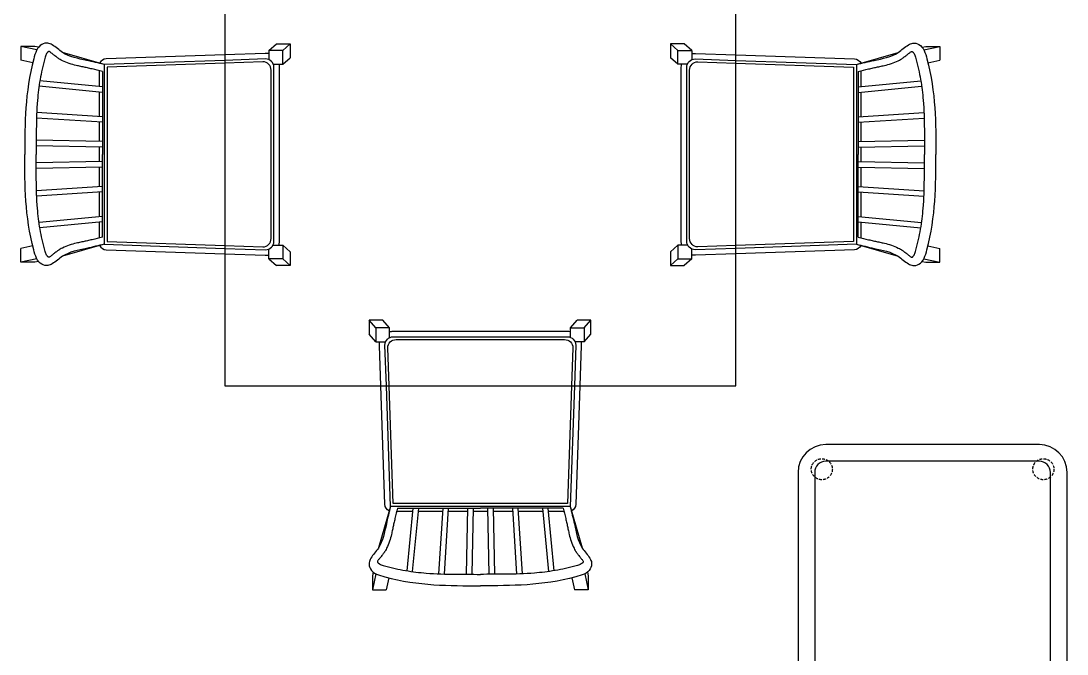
# Model space of a CAD drawing. Header units: millimetres. Extents: x -38686 to 870903, y -23218 to 232707.
# Drawn here: x 42359 to 44246, y 25863 to 27004 of the extents above; entities that cross this region are included whole.
import ezdxf

# ---------------------------------------------------------------- set-up
doc = ezdxf.new("R2010")
doc.units = ezdxf.units.MM
doc.header["$LTSCALE"] = 10
doc.linetypes.add('HIDDENX2', pattern=[0.75, 0.5, -0.25])
doc.layers.add('40 - Detail Outline', color=142, linetype='Continuous')

msp = doc.modelspace()

# ---------------------------------------------------------------- linework, layer by layer
at = {"layer": '40 - Detail Outline', "color": 0}
for p, q in [((42388.007, 26952.231), (42359.271, 26958.558)), ((42391.143, 26957.045), (42384.271, 26958.558)), ((43984.073, 26957.045), (43990.945, 26958.558)), ((43987.209, 26952.231), (44015.945, 26958.558)), ((42509.491, 26925.891), (42434.442, 26947.512)), ((43865.725, 26925.891), (43940.774, 26947.512)), ((42380.513, 26928.881), (42359.271, 26933.558)), ((43994.703, 26928.881), (44015.945, 26933.558)), ((42380.513, 26598.872), (42359.271, 26594.195)), ((42509.491, 26601.862), (42434.442, 26580.241)), ((43865.725, 26601.862), (43940.774, 26580.241)), ((43994.703, 26598.872), (44015.945, 26594.195)), ((42388.007, 26575.522), (42359.271, 26569.195)), ((42391.143, 26570.708), (42384.271, 26569.195)), ((43984.073, 26570.708), (43990.945, 26569.195)), ((43987.209, 26575.522), (44015.945, 26569.195)), ((43025.593, 26129.085), (43003.973, 26054.036)), ((43349.622, 26129.085), (43371.243, 26054.036)), ((42994.44, 26010.737), (42992.926, 26003.864)), ((42999.253, 26007.601), (42992.926, 25978.864)), ((43022.603, 26000.107), (43017.926, 25978.864)), ((43352.613, 26000.107), (43357.29, 25978.864)), ((43375.963, 26007.601), (43382.29, 25978.864)), ((43380.776, 26010.737), (43382.29, 26003.864))]:
    msp.add_line(p, q, dxfattribs=at)
at = {"layer": '40 - Detail Outline', "color": 251}
for p, q in [((42806.371, 26951.281), (42819.982, 26963.223)), ((42831.371, 26951.281), (42844.982, 26963.223)), ((43543.845, 26951.281), (43530.234, 26963.223)), ((43568.845, 26951.281), (43555.234, 26963.223)), ((42831.371, 26926.281), (42844.982, 26938.223)), ((43543.845, 26926.281), (43530.234, 26938.223)), ((42831.371, 26600.165), (42844.982, 26588.223)), ((43543.845, 26600.165), (43530.234, 26588.223)), ((42806.371, 26575.165), (42819.982, 26563.223)), ((42831.371, 26575.165), (42844.982, 26563.223)), ((43543.845, 26575.165), (43530.234, 26563.223)), ((43568.845, 26575.165), (43555.234, 26563.223)), ((42998.896, 26450.965), (42986.954, 26464.575)), ((43023.896, 26450.965), (43011.954, 26464.575)), ((43350.013, 26450.965), (43361.954, 26464.575)), ((43375.013, 26450.965), (43386.954, 26464.575)), ((42998.896, 26425.965), (42986.954, 26439.575)), ((43375.013, 26425.965), (43386.954, 26439.575))]:
    msp.add_line(p, q, dxfattribs=at)
at = {"layer": '40 - Detail Outline', "color": 7}
for p, q in [((42410.531, 26949.273), (42410.088, 26949.395)), ((43964.685, 26949.273), (43965.128, 26949.395)), ((42500.963, 26886.234), (42500.963, 26914.6)), ((42506.385, 26913.268), (42506.385, 26763.877)), ((43868.831, 26913.268), (43868.831, 26763.877)), ((43874.253, 26886.234), (43874.253, 26914.6)), ((42506.385, 26875.663), (42391.98, 26886.718)), ((42506.385, 26885.71), (42393.487, 26896.619)), ((43868.831, 26885.71), (43981.729, 26896.619)), ((43868.831, 26875.663), (43983.236, 26886.718)), ((42500.963, 26832.016), (42500.963, 26876.187)), ((43874.253, 26832.016), (43874.253, 26876.187)), ((42506.385, 26821.643), (42387.386, 26829.366)), ((42506.385, 26831.664), (42387.756, 26839.363)), ((43868.831, 26831.664), (43987.46, 26839.363)), ((43868.831, 26821.643), (43987.83, 26829.366)), ((42500.963, 26787.067), (42500.963, 26821.995)), ((43874.253, 26787.067), (43874.253, 26821.995)), ((42506.385, 26786.955), (42387.029, 26789.41)), ((43868.831, 26786.955), (43988.187, 26789.41)), ((42506.385, 26776.953), (42386.989, 26779.408)), ((42500.963, 26750.689), (42500.963, 26777.065)), ((43868.831, 26776.953), (43988.227, 26779.408)), ((43874.253, 26750.689), (43874.253, 26777.065)), ((42506.385, 26750.801), (42386.989, 26748.345)), ((42506.385, 26614.486), (42506.385, 26763.877)), ((43868.831, 26614.486), (43868.831, 26763.877)), ((43868.831, 26750.801), (43988.227, 26748.345)), ((42506.385, 26740.798), (42387.029, 26738.344)), ((42500.963, 26705.759), (42500.963, 26740.687)), ((43868.831, 26740.798), (43988.187, 26738.344)), ((43874.253, 26705.759), (43874.253, 26740.687)), ((42506.385, 26706.111), (42387.386, 26698.388)), ((42506.385, 26696.09), (42387.756, 26688.391)), ((42500.963, 26651.566), (42500.963, 26695.738)), ((43868.831, 26706.111), (43987.83, 26698.388)), ((43868.831, 26696.09), (43987.46, 26688.391)), ((43874.253, 26651.566), (43874.253, 26695.738)), ((42506.385, 26652.09), (42391.98, 26641.036)), ((42506.385, 26642.044), (42393.487, 26631.135)), ((42500.963, 26613.154), (42500.963, 26641.52)), ((43868.831, 26652.09), (43983.236, 26641.036)), ((43868.831, 26642.044), (43981.729, 26631.135)), ((43874.253, 26613.154), (43874.253, 26641.52)), ((42410.531, 26578.481), (42410.088, 26578.359)), ((43964.685, 26578.481), (43965.128, 26578.359)), ((43038.217, 26125.979), (43187.608, 26125.979)), ((43065.775, 26125.979), (43054.866, 26013.081)), ((43075.822, 26125.979), (43064.767, 26011.574)), ((43119.821, 26125.979), (43112.122, 26007.35)), ((43129.842, 26125.979), (43122.119, 26006.979)), ((43164.53, 26125.979), (43162.075, 26006.623)), ((43174.532, 26125.979), (43172.076, 26006.583)), ((43336.999, 26125.979), (43187.608, 26125.979)), ((43200.684, 26125.979), (43203.14, 26006.583)), ((43210.686, 26125.979), (43213.141, 26006.623)), ((43245.374, 26125.979), (43253.097, 26006.979)), ((43255.395, 26125.979), (43263.094, 26007.35)), ((43299.394, 26125.979), (43310.449, 26011.574)), ((43309.441, 26125.979), (43320.35, 26013.081)), ((43036.885, 26120.557), (43065.251, 26120.557)), ((43075.298, 26120.557), (43119.469, 26120.557)), ((43129.49, 26120.557), (43164.418, 26120.557)), ((43174.42, 26120.557), (43200.796, 26120.557)), ((43210.798, 26120.557), (43245.726, 26120.557)), ((43255.747, 26120.557), (43299.918, 26120.557)), ((43309.965, 26120.557), (43338.331, 26120.557)), ((43002.212, 26030.124), (43002.09, 26029.681)), ((43373.004, 26030.124), (43373.126, 26029.681))]:
    msp.add_line(p, q, dxfattribs=at)
at = {"layer": '40 - Detail Outline', "color": 0}
msp.add_lwpolyline([(43648.257, 27778.559), (42726.959, 27778.559), (42726.959, 26346.553), (43648.257, 26346.553)], close=True, dxfattribs=at)
for points in [[(42384.271, 26958.558), (42359.271, 26958.558), (42359.271, 26933.558)], [(43990.945, 26958.558), (44015.945, 26958.558), (44015.945, 26933.558)], [(42726.959, 26933.368), (42509.491, 26925.891), (42509.491, 26601.862), (42726.959, 26594.385)], [(42726.959, 26928.457), (42514.491, 26920.891), (42514.491, 26606.862), (42726.959, 26599.297)], [(43648.257, 26933.368), (43865.725, 26925.891), (43865.725, 26601.862), (43648.257, 26594.385)], [(43648.257, 26928.457), (43860.725, 26920.891), (43860.725, 26606.862), (43648.257, 26599.297)], [(42384.271, 26569.195), (42359.271, 26569.195), (42359.271, 26594.195)], [(43990.945, 26569.195), (44015.945, 26569.195), (44015.945, 26594.195)], [(43357.099, 26346.553), (43349.622, 26129.085), (43025.593, 26129.085), (43018.116, 26346.553)], [(43352.188, 26346.553), (43344.622, 26134.085), (43030.593, 26134.085), (43023.028, 26346.553)], [(42992.926, 26003.864), (42992.926, 25978.864), (43017.926, 25978.864)], [(43382.29, 26003.864), (43382.29, 25978.864), (43357.29, 25978.864)]]:
    msp.add_lwpolyline(points, dxfattribs=at)
at = {"layer": '40 - Detail Outline', "color": 251}
for points in [[(42819.982, 26963.223), (42844.982, 26963.223), (42844.982, 26938.223)], [(43555.234, 26963.223), (43530.234, 26963.223), (43530.234, 26938.223)], [(42814.338, 26926.281), (42831.371, 26926.281), (42831.371, 26951.281), (42806.371, 26951.281), (42806.371, 26934.626)], [(43560.878, 26926.281), (43543.845, 26926.281), (43543.845, 26951.281), (43568.845, 26951.281), (43568.845, 26934.626)], [(42813.762, 26600.165), (42831.371, 26600.165), (42831.371, 26575.165), (42806.371, 26575.165), (42806.371, 26593.128)], [(43561.454, 26600.165), (43543.845, 26600.165), (43543.845, 26575.165), (43568.845, 26575.165), (43568.845, 26593.128)], [(42844.982, 26588.223), (42844.982, 26563.223), (42819.982, 26563.223)], [(43530.234, 26588.223), (43530.234, 26563.223), (43555.234, 26563.223)], [(43011.954, 26464.575), (42986.954, 26464.575), (42986.954, 26439.575)], [(43386.954, 26439.575), (43386.954, 26464.575), (43361.954, 26464.575)], [(43023.896, 26433.356), (43023.896, 26450.965), (42998.896, 26450.965), (42998.896, 26425.965), (43016.859, 26425.965)], [(43350.013, 26433.932), (43350.013, 26450.965), (43375.013, 26450.965), (43375.013, 26425.965), (43358.357, 26425.965)]]:
    msp.add_lwpolyline(points, dxfattribs=at)
at = {"layer": '40 - Detail Outline', "color": 0}
for points in [[(42726.959, 26943.436), (42513.197, 26936.25, 0.25562514), (42501.209, 26928.277)], [(43648.257, 26943.436), (43862.019, 26936.25, -0.25562514), (43874.007, 26928.277)], [(42501.209, 26599.477, 0.25562514), (42513.197, 26591.504), (42726.959, 26584.318)], [(43874.007, 26599.477, -0.25562514), (43862.019, 26591.504), (43648.257, 26584.318)], [(43023.208, 26120.803, -0.25562514), (43015.235, 26132.791), (43008.049, 26346.553)], [(43367.167, 26346.553), (43359.981, 26132.791, -0.25562514), (43352.008, 26120.803)]]:
    msp.add_lwpolyline(points, format="xyb", dxfattribs=at)
at = {"layer": '40 - Detail Outline', "color": 251}
for points in [[(42806.371, 26945.153, 0.06587297), (42799.854, 26945.887), (42726.959, 26943.436)], [(42815.34, 26606.862), (42815.34, 26920.891, 0.41421356), (42800.34, 26935.891), (42726.959, 26933.368)], [(43559.876, 26606.862), (43559.876, 26920.891, -0.41421356), (43574.876, 26935.891), (43648.257, 26933.368)], [(43568.845, 26945.153, -0.06587297), (43575.362, 26945.887), (43648.257, 26943.436)], [(42810.34, 26611.862), (42810.34, 26915.891, 0.41421356), (42795.34, 26930.891), (42726.959, 26928.457)], [(42824.426, 26600.165, 0.06791001), (42825.34, 26606.862), (42825.34, 26920.891, 0.05438092), (42824.752, 26926.281, 0.05438092)], [(43550.79, 26600.165, -0.06791001), (43549.876, 26606.862), (43549.876, 26920.891, -0.05438092), (43550.464, 26926.281, -0.05438092)], [(43564.876, 26611.862), (43564.876, 26915.891, -0.41421356), (43579.876, 26930.891), (43648.257, 26928.457)], [(42726.959, 26599.297), (42795.34, 26596.862, 0.41421356), (42810.34, 26611.862)], [(42726.959, 26594.385), (42800.34, 26591.862, 0.41421356), (42815.34, 26606.862)], [(43648.257, 26594.385), (43574.876, 26591.862, -0.41421356), (43559.876, 26606.862)], [(43648.257, 26599.297), (43579.876, 26596.862, -0.41421356), (43564.876, 26611.862)], [(42726.959, 26584.318), (42799.854, 26581.867, 0.06587297), (42806.371, 26582.601)], [(43648.257, 26584.318), (43575.362, 26581.867, -0.06587297), (43568.845, 26582.601)], [(43018.116, 26346.553), (43015.593, 26419.934, -0.41421356), (43030.593, 26434.934)], [(43023.028, 26346.553), (43020.593, 26414.934, -0.41421356), (43035.593, 26429.934)], [(43023.896, 26444.02, -0.06791001), (43030.593, 26444.934), (43344.622, 26444.934, -0.05438092), (43350.013, 26444.346, -0.05438092)], [(43030.593, 26434.934), (43344.622, 26434.934, -0.41421356), (43359.622, 26419.934), (43357.099, 26346.553)], [(43035.593, 26429.934), (43339.622, 26429.934, -0.41421356), (43354.622, 26414.934), (43352.188, 26346.553)], [(43008.049, 26346.553), (43005.598, 26419.447, -0.06587297), (43006.332, 26425.965)], [(43368.884, 26425.965, -0.06587297), (43369.618, 26419.447), (43367.167, 26346.553)]]:
    msp.add_lwpolyline(points, format="xyb", dxfattribs=at)
at = {"layer": '40 - Detail Outline', "color": 0}
msp.add_lwpolyline([(43760.512, 26190.383), (43760.512, 25450.383, 0.41421356), (43810.512, 25400.383), (44195.512, 25400.383, 0.41421356), (44245.512, 25450.383), (44245.512, 26190.383, 0.41421356), (44195.512, 26240.383), (43810.512, 26240.383, 0.41421356)], format="xyb", close=True, dxfattribs=at)
at = {"layer": '40 - Detail Outline', "color": 251}
msp.add_lwpolyline([(43790.512, 26190.383), (43790.512, 25450.383, 0.41421356), (43810.512, 25430.383), (44195.512, 25430.383, 0.41421356), (44215.512, 25450.383), (44215.512, 26190.383, 0.41421356), (44195.512, 26210.383), (43810.512, 26210.383, 0.41421356)], format="xyb", close=True, dxfattribs=at)
at = {"layer": '40 - Detail Outline', "color": 252, "linetype": 'HIDDENX2'}
for centre in [(43803.279, 26196.083), (44202.744, 26196.083)]:
    msp.add_circle(centre, 19, dxfattribs=at)
at = {"layer": '40 - Detail Outline', "color": 0}
for points, knots in [([(42509.491, 26925.891), (42499.028, 26928.465), (42473.839, 26934.662), (42438.891, 26940.745), (42420.417, 26959.405), (42407.222, 26965.702), (42389.534, 26961.11), (42366.334, 26884.906), (42366.258, 26819.538), (42366.303, 26763.877)], [0, 0, 0, 0, 32.57715137, 78.42867812, 101.30605396, 109.98238013, 120.95051628, 150.95316852, 323.73230532, 323.73230532, 323.73230532, 323.73230532]), ([(43865.725, 26925.891), (43876.188, 26928.465), (43901.376, 26934.662), (43936.325, 26940.745), (43954.798, 26959.405), (43967.994, 26965.702), (43985.682, 26961.11), (44008.882, 26884.906), (44008.958, 26819.538), (44008.912, 26763.877)], [0, 0, 0, 0, 32.57715137, 78.42867812, 101.30605396, 109.98238013, 120.95051628, 150.95316852, 323.73230532, 323.73230532, 323.73230532, 323.73230532]), ([(42410.088, 26949.395), (42410.046, 26949.409), (42409.992, 26949.425), (42409.799, 26949.434), (42409.63, 26949.455), (42409.266, 26949.336), (42409.071, 26949.258), (42408.774, 26949.117), (42408.666, 26949.06), (42408.466, 26948.945), (42408.371, 26948.885), (42408.085, 26948.69), (42407.895, 26948.539), (42407.482, 26948.155), (42407.259, 26947.921), (42406.778, 26947.336), (42406.519, 26946.984), (42405.828, 26945.916), (42405.379, 26945.105), (42404.476, 26943.173), (42404.023, 26942.055), (42403.138, 26939.571), (42402.705, 26938.205), (42401.855, 26935.289), (42401.437, 26933.738), (42400.592, 26930.508), (42400.182, 26928.897), (42398.987, 26924.074), (42398.238, 26920.873), (42396.127, 26911.305), (42394.901, 26904.975), (42391.697, 26886.105), (42390.195, 26873.682), (42387.663, 26843.62), (42387.127, 26826.068), (42386.965, 26794.089), (42387.194, 26779.667), (42386.689, 26763.877)], [136.27052956, 136.27052956, 136.27052956, 136.27052956, 137.49414178, 137.49414178, 139.9413662, 139.9413662, 142.38859063, 142.38859063, 143.92442163, 143.92442163, 145.46025264, 145.46025264, 148.53191465, 148.53191465, 151.60357665, 151.60357665, 154.67523866, 154.67523866, 159.45140784, 159.45140784, 164.22757701, 164.22757701, 169.00374619, 169.00374619, 173.77991536, 173.77991536, 178.55608454, 178.55608454, 188.10842288, 188.10842288, 207.21309958, 207.21309958, 245.42245298, 245.42245298, 300.31168215, 300.31168215, 345.34487244, 345.34487244, 345.34487244, 345.34487244]), ([(42506.385, 26913.268), (42500.103, 26914.813), (42493.868, 26916.347), (42484.758, 26918.484), (42481.903, 26919.139), (42477.749, 26920.061), (42476.459, 26920.344), (42472.58, 26921.178), (42469.922, 26921.73), (42464.493, 26922.889), (42461.725, 26923.497), (42454.827, 26925.151), (42450.657, 26926.269), (42442.292, 26929.049), (42438.094, 26930.712), (42432.588, 26933.508), (42431.213, 26934.259), (42429.136, 26935.488), (42428.424, 26935.927), (42427.199, 26936.715), (42426.682, 26937.058), (42425.678, 26937.743), (42425.187, 26938.087), (42423.747, 26939.12), (42422.829, 26939.809), (42420.116, 26941.902), (42418.434, 26943.274), (42415.271, 26945.811), (42413.789, 26946.976), (42411.877, 26948.357), (42411.386, 26948.701), (42410.778, 26949.109), (42410.654, 26949.192), (42410.531, 26949.273)], [0, 0, 0, 0, 19.55960044, 19.55960044, 28.45991601, 28.45991601, 32.45695727, 32.45695727, 40.4510398, 40.4510398, 48.44512232, 48.44512232, 60.12364507, 60.12364507, 71.80216781, 71.80216781, 75.72333697, 75.72333697, 77.78716179, 77.78716179, 79.2984976, 79.2984976, 80.80983341, 80.80983341, 83.83250503, 83.83250503, 90.10403329, 90.10403329, 96.37556155, 96.37556155, 98.59913399, 98.59913399, 99.17238689, 99.17238689, 99.17238689, 99.17238689]), ([(43868.831, 26913.268), (43875.113, 26914.813), (43881.348, 26916.347), (43890.458, 26918.484), (43893.313, 26919.139), (43897.467, 26920.061), (43898.757, 26920.344), (43902.636, 26921.178), (43905.294, 26921.73), (43910.723, 26922.889), (43913.491, 26923.497), (43920.389, 26925.151), (43924.559, 26926.269), (43932.923, 26929.049), (43937.122, 26930.712), (43942.628, 26933.508), (43944.003, 26934.259), (43946.08, 26935.488), (43946.792, 26935.927), (43948.017, 26936.715), (43948.534, 26937.058), (43949.538, 26937.743), (43950.029, 26938.087), (43951.469, 26939.12), (43952.387, 26939.809), (43955.1, 26941.902), (43956.782, 26943.274), (43959.945, 26945.811), (43961.427, 26946.976), (43963.338, 26948.357), (43963.83, 26948.701), (43964.438, 26949.109), (43964.562, 26949.192), (43964.685, 26949.273)], [0, 0, 0, 0, 19.55960044, 19.55960044, 28.45991601, 28.45991601, 32.45695727, 32.45695727, 40.4510398, 40.4510398, 48.44512232, 48.44512232, 60.12364507, 60.12364507, 71.80216781, 71.80216781, 75.72333697, 75.72333697, 77.78716179, 77.78716179, 79.2984976, 79.2984976, 80.80983341, 80.80983341, 83.83250503, 83.83250503, 90.10403329, 90.10403329, 96.37556155, 96.37556155, 98.59913399, 98.59913399, 99.17238689, 99.17238689, 99.17238689, 99.17238689]), ([(43965.128, 26949.395), (43965.17, 26949.409), (43965.224, 26949.425), (43965.417, 26949.434), (43965.586, 26949.455), (43965.95, 26949.336), (43966.145, 26949.258), (43966.442, 26949.117), (43966.55, 26949.06), (43966.75, 26948.945), (43966.845, 26948.885), (43967.131, 26948.69), (43967.321, 26948.539), (43967.734, 26948.155), (43967.956, 26947.921), (43968.438, 26947.336), (43968.697, 26946.984), (43969.388, 26945.916), (43969.837, 26945.105), (43970.739, 26943.173), (43971.192, 26942.055), (43972.078, 26939.571), (43972.511, 26938.205), (43973.361, 26935.289), (43973.779, 26933.738), (43974.624, 26930.508), (43975.034, 26928.897), (43976.229, 26924.074), (43976.978, 26920.873), (43979.089, 26911.305), (43980.315, 26904.975), (43983.519, 26886.105), (43985.021, 26873.682), (43987.553, 26843.62), (43988.089, 26826.068), (43988.251, 26794.089), (43988.022, 26779.667), (43988.527, 26763.877)], [136.27052956, 136.27052956, 136.27052956, 136.27052956, 137.49414178, 137.49414178, 139.9413662, 139.9413662, 142.38859063, 142.38859063, 143.92442163, 143.92442163, 145.46025264, 145.46025264, 148.53191465, 148.53191465, 151.60357665, 151.60357665, 154.67523866, 154.67523866, 159.45140784, 159.45140784, 164.22757701, 164.22757701, 169.00374619, 169.00374619, 173.77991536, 173.77991536, 178.55608454, 178.55608454, 188.10842288, 188.10842288, 207.21309958, 207.21309958, 245.42245298, 245.42245298, 300.31168215, 300.31168215, 345.34487244, 345.34487244, 345.34487244, 345.34487244]), ([(42509.491, 26601.862), (42499.028, 26599.288), (42473.839, 26593.092), (42438.891, 26587.008), (42420.417, 26568.349), (42407.222, 26562.051), (42389.534, 26566.644), (42366.334, 26642.848), (42366.258, 26708.215), (42366.303, 26763.877)], [0, 0, 0, 0, 32.57715137, 78.42867812, 101.30605396, 109.98238013, 120.95051628, 150.95316852, 323.73230532, 323.73230532, 323.73230532, 323.73230532]), ([(42410.088, 26578.359), (42410.046, 26578.345), (42409.992, 26578.329), (42409.799, 26578.319), (42409.63, 26578.298), (42409.266, 26578.418), (42409.071, 26578.496), (42408.774, 26578.637), (42408.666, 26578.694), (42408.466, 26578.808), (42408.371, 26578.868), (42408.085, 26579.064), (42407.895, 26579.215), (42407.482, 26579.599), (42407.259, 26579.833), (42406.778, 26580.418), (42406.519, 26580.77), (42405.828, 26581.837), (42405.379, 26582.649), (42404.476, 26584.581), (42404.023, 26585.699), (42403.138, 26588.183), (42402.705, 26589.549), (42401.855, 26592.465), (42401.437, 26594.016), (42400.592, 26597.245), (42400.182, 26598.856), (42398.987, 26603.679), (42398.238, 26606.881), (42396.127, 26616.449), (42394.901, 26622.779), (42391.697, 26641.649), (42390.195, 26654.071), (42387.663, 26684.134), (42387.127, 26701.685), (42386.965, 26733.664), (42387.194, 26748.086), (42386.689, 26763.877)], [136.27052956, 136.27052956, 136.27052956, 136.27052956, 137.49414178, 137.49414178, 139.9413662, 139.9413662, 142.38859063, 142.38859063, 143.92442163, 143.92442163, 145.46025264, 145.46025264, 148.53191465, 148.53191465, 151.60357665, 151.60357665, 154.67523866, 154.67523866, 159.45140784, 159.45140784, 164.22757701, 164.22757701, 169.00374619, 169.00374619, 173.77991536, 173.77991536, 178.55608454, 178.55608454, 188.10842288, 188.10842288, 207.21309958, 207.21309958, 245.42245298, 245.42245298, 300.31168215, 300.31168215, 345.34487244, 345.34487244, 345.34487244, 345.34487244]), ([(43865.725, 26601.862), (43876.188, 26599.288), (43901.376, 26593.092), (43936.325, 26587.008), (43954.798, 26568.349), (43967.994, 26562.051), (43985.682, 26566.644), (44008.882, 26642.848), (44008.958, 26708.215), (44008.912, 26763.877)], [0, 0, 0, 0, 32.57715137, 78.42867812, 101.30605396, 109.98238013, 120.95051628, 150.95316852, 323.73230532, 323.73230532, 323.73230532, 323.73230532]), ([(43965.128, 26578.359), (43965.17, 26578.345), (43965.224, 26578.329), (43965.417, 26578.319), (43965.586, 26578.298), (43965.95, 26578.418), (43966.145, 26578.496), (43966.442, 26578.637), (43966.55, 26578.694), (43966.75, 26578.808), (43966.845, 26578.868), (43967.131, 26579.064), (43967.321, 26579.215), (43967.734, 26579.599), (43967.956, 26579.833), (43968.438, 26580.418), (43968.697, 26580.77), (43969.388, 26581.837), (43969.837, 26582.649), (43970.739, 26584.581), (43971.192, 26585.699), (43972.078, 26588.183), (43972.511, 26589.549), (43973.361, 26592.465), (43973.779, 26594.016), (43974.624, 26597.245), (43975.034, 26598.856), (43976.229, 26603.679), (43976.978, 26606.881), (43979.089, 26616.449), (43980.315, 26622.779), (43983.519, 26641.649), (43985.021, 26654.071), (43987.553, 26684.134), (43988.089, 26701.685), (43988.251, 26733.664), (43988.022, 26748.086), (43988.527, 26763.877)], [136.27052956, 136.27052956, 136.27052956, 136.27052956, 137.49414178, 137.49414178, 139.9413662, 139.9413662, 142.38859063, 142.38859063, 143.92442163, 143.92442163, 145.46025264, 145.46025264, 148.53191465, 148.53191465, 151.60357665, 151.60357665, 154.67523866, 154.67523866, 159.45140784, 159.45140784, 164.22757701, 164.22757701, 169.00374619, 169.00374619, 173.77991536, 173.77991536, 178.55608454, 178.55608454, 188.10842288, 188.10842288, 207.21309958, 207.21309958, 245.42245298, 245.42245298, 300.31168215, 300.31168215, 345.34487244, 345.34487244, 345.34487244, 345.34487244]), ([(42506.385, 26614.486), (42500.103, 26612.94), (42493.868, 26611.407), (42484.758, 26609.27), (42481.903, 26608.615), (42477.749, 26607.692), (42476.459, 26607.41), (42472.58, 26606.576), (42469.922, 26606.024), (42464.493, 26604.864), (42461.725, 26604.257), (42454.827, 26602.603), (42450.657, 26601.485), (42442.292, 26598.705), (42438.094, 26597.042), (42432.588, 26594.246), (42431.213, 26593.495), (42429.136, 26592.265), (42428.424, 26591.826), (42427.199, 26591.038), (42426.682, 26590.696), (42425.678, 26590.011), (42425.187, 26589.666), (42423.747, 26588.633), (42422.829, 26587.944), (42420.116, 26585.852), (42418.434, 26584.48), (42415.271, 26581.943), (42413.789, 26580.778), (42411.877, 26579.397), (42411.386, 26579.053), (42410.778, 26578.644), (42410.654, 26578.562), (42410.531, 26578.481)], [0, 0, 0, 0, 19.55960044, 19.55960044, 28.45991601, 28.45991601, 32.45695727, 32.45695727, 40.4510398, 40.4510398, 48.44512232, 48.44512232, 60.12364507, 60.12364507, 71.80216781, 71.80216781, 75.72333697, 75.72333697, 77.78716179, 77.78716179, 79.2984976, 79.2984976, 80.80983341, 80.80983341, 83.83250503, 83.83250503, 90.10403329, 90.10403329, 96.37556155, 96.37556155, 98.59913399, 98.59913399, 99.17238689, 99.17238689, 99.17238689, 99.17238689]), ([(43868.831, 26614.486), (43875.113, 26612.94), (43881.348, 26611.407), (43890.458, 26609.27), (43893.313, 26608.615), (43897.467, 26607.692), (43898.757, 26607.41), (43902.636, 26606.576), (43905.294, 26606.024), (43910.723, 26604.864), (43913.491, 26604.257), (43920.389, 26602.603), (43924.559, 26601.485), (43932.923, 26598.705), (43937.122, 26597.042), (43942.628, 26594.246), (43944.003, 26593.495), (43946.08, 26592.265), (43946.792, 26591.826), (43948.017, 26591.038), (43948.534, 26590.696), (43949.538, 26590.011), (43950.029, 26589.666), (43951.469, 26588.633), (43952.387, 26587.944), (43955.1, 26585.852), (43956.782, 26584.48), (43959.945, 26581.943), (43961.427, 26580.778), (43963.338, 26579.397), (43963.83, 26579.053), (43964.438, 26578.644), (43964.562, 26578.562), (43964.685, 26578.481)], [0, 0, 0, 0, 19.55960044, 19.55960044, 28.45991601, 28.45991601, 32.45695727, 32.45695727, 40.4510398, 40.4510398, 48.44512232, 48.44512232, 60.12364507, 60.12364507, 71.80216781, 71.80216781, 75.72333697, 75.72333697, 77.78716179, 77.78716179, 79.2984976, 79.2984976, 80.80983341, 80.80983341, 83.83250503, 83.83250503, 90.10403329, 90.10403329, 96.37556155, 96.37556155, 98.59913399, 98.59913399, 99.17238689, 99.17238689, 99.17238689, 99.17238689]), ([(43025.593, 26129.085), (43023.02, 26118.622), (43016.823, 26093.433), (43010.74, 26058.485), (42992.08, 26040.011), (42985.783, 26026.816), (42990.375, 26009.127), (43066.579, 25985.928), (43131.947, 25985.852), (43187.608, 25985.897)], [0, 0, 0, 0, 32.57715137, 78.42867812, 101.30605396, 109.98238013, 120.95051628, 150.95316852, 323.73230532, 323.73230532, 323.73230532, 323.73230532]), ([(43038.217, 26125.979), (43036.672, 26119.697), (43035.138, 26113.461), (43033.001, 26104.351), (43032.346, 26101.497), (43031.424, 26097.343), (43031.141, 26096.053), (43030.307, 26092.174), (43029.755, 26089.516), (43028.595, 26084.087), (43027.988, 26081.319), (43026.334, 26074.421), (43025.216, 26070.251), (43022.436, 26061.886), (43020.773, 26057.688), (43017.977, 26052.182), (43017.226, 26050.807), (43015.996, 26048.73), (43015.557, 26048.018), (43014.77, 26046.793), (43014.427, 26046.276), (43013.742, 26045.271), (43013.398, 26044.781), (43012.365, 26043.341), (43011.675, 26042.423), (43009.583, 26039.709), (43008.211, 26038.028), (43005.674, 26034.864), (43004.509, 26033.383), (43003.128, 26031.471), (43002.784, 26030.98), (43002.376, 26030.372), (43002.293, 26030.248), (43002.212, 26030.124)], [0, 0, 0, 0, 19.55960044, 19.55960044, 28.45991601, 28.45991601, 32.45695727, 32.45695727, 40.4510398, 40.4510398, 48.44512232, 48.44512232, 60.12364507, 60.12364507, 71.80216781, 71.80216781, 75.72333697, 75.72333697, 77.78716179, 77.78716179, 79.2984976, 79.2984976, 80.80983341, 80.80983341, 83.83250503, 83.83250503, 90.10403329, 90.10403329, 96.37556155, 96.37556155, 98.59913399, 98.59913399, 99.17238689, 99.17238689, 99.17238689, 99.17238689]), ([(43349.622, 26129.085), (43352.196, 26118.622), (43358.393, 26093.433), (43364.476, 26058.485), (43383.136, 26040.011), (43389.433, 26026.816), (43384.841, 26009.127), (43308.637, 25985.928), (43243.269, 25985.852), (43187.608, 25985.897)], [0, 0, 0, 0, 32.57715137, 78.42867812, 101.30605396, 109.98238013, 120.95051628, 150.95316852, 323.73230532, 323.73230532, 323.73230532, 323.73230532]), ([(43336.999, 26125.979), (43338.544, 26119.697), (43340.078, 26113.461), (43342.215, 26104.351), (43342.87, 26101.497), (43343.792, 26097.343), (43344.075, 26096.053), (43344.909, 26092.174), (43345.461, 26089.516), (43346.621, 26084.087), (43347.228, 26081.319), (43348.882, 26074.421), (43350, 26070.251), (43352.78, 26061.886), (43354.443, 26057.688), (43357.239, 26052.182), (43357.99, 26050.807), (43359.219, 26048.73), (43359.658, 26048.018), (43360.446, 26046.793), (43360.789, 26046.276), (43361.474, 26045.271), (43361.818, 26044.781), (43362.851, 26043.341), (43363.541, 26042.423), (43365.633, 26039.709), (43367.005, 26038.028), (43369.542, 26034.864), (43370.707, 26033.383), (43372.088, 26031.471), (43372.432, 26030.98), (43372.84, 26030.372), (43372.923, 26030.248), (43373.004, 26030.124)], [0, 0, 0, 0, 19.55960044, 19.55960044, 28.45991601, 28.45991601, 32.45695727, 32.45695727, 40.4510398, 40.4510398, 48.44512232, 48.44512232, 60.12364507, 60.12364507, 71.80216781, 71.80216781, 75.72333697, 75.72333697, 77.78716179, 77.78716179, 79.2984976, 79.2984976, 80.80983341, 80.80983341, 83.83250503, 83.83250503, 90.10403329, 90.10403329, 96.37556155, 96.37556155, 98.59913399, 98.59913399, 99.17238689, 99.17238689, 99.17238689, 99.17238689]), ([(43002.09, 26029.681), (43002.076, 26029.64), (43002.06, 26029.586), (43002.051, 26029.393), (43002.03, 26029.224), (43002.149, 26028.86), (43002.227, 26028.664), (43002.368, 26028.368), (43002.425, 26028.26), (43002.539, 26028.06), (43002.6, 26027.965), (43002.795, 26027.679), (43002.946, 26027.489), (43003.33, 26027.076), (43003.564, 26026.853), (43004.149, 26026.372), (43004.501, 26026.113), (43005.569, 26025.422), (43006.38, 26024.973), (43008.312, 26024.07), (43009.43, 26023.617), (43011.914, 26022.732), (43013.28, 26022.299), (43016.196, 26021.449), (43017.747, 26021.031), (43020.976, 26020.186), (43022.587, 26019.775), (43027.41, 26018.58), (43030.612, 26017.832), (43040.18, 26015.721), (43046.51, 26014.494), (43065.38, 26011.29), (43077.802, 26009.789), (43107.865, 26007.257), (43125.416, 26006.721), (43157.395, 26006.559), (43171.817, 26006.788), (43187.608, 26006.283)], [136.27052956, 136.27052956, 136.27052956, 136.27052956, 137.49414178, 137.49414178, 139.9413662, 139.9413662, 142.38859063, 142.38859063, 143.92442163, 143.92442163, 145.46025264, 145.46025264, 148.53191465, 148.53191465, 151.60357665, 151.60357665, 154.67523866, 154.67523866, 159.45140784, 159.45140784, 164.22757701, 164.22757701, 169.00374619, 169.00374619, 173.77991536, 173.77991536, 178.55608454, 178.55608454, 188.10842288, 188.10842288, 207.21309958, 207.21309958, 245.42245298, 245.42245298, 300.31168215, 300.31168215, 345.34487244, 345.34487244, 345.34487244, 345.34487244]), ([(43373.126, 26029.681), (43373.14, 26029.64), (43373.156, 26029.586), (43373.165, 26029.393), (43373.186, 26029.224), (43373.067, 26028.86), (43372.989, 26028.664), (43372.848, 26028.368), (43372.791, 26028.26), (43372.677, 26028.06), (43372.616, 26027.965), (43372.421, 26027.679), (43372.27, 26027.489), (43371.886, 26027.076), (43371.652, 26026.853), (43371.067, 26026.372), (43370.715, 26026.113), (43369.647, 26025.422), (43368.836, 26024.973), (43366.904, 26024.07), (43365.786, 26023.617), (43363.302, 26022.732), (43361.936, 26022.299), (43359.02, 26021.449), (43357.469, 26021.031), (43354.24, 26020.186), (43352.629, 26019.775), (43347.806, 26018.58), (43344.604, 26017.832), (43335.036, 26015.721), (43328.706, 26014.494), (43309.836, 26011.29), (43297.414, 26009.789), (43267.351, 26007.257), (43249.8, 26006.721), (43217.821, 26006.559), (43203.399, 26006.788), (43187.608, 26006.283)], [136.27052956, 136.27052956, 136.27052956, 136.27052956, 137.49414178, 137.49414178, 139.9413662, 139.9413662, 142.38859063, 142.38859063, 143.92442163, 143.92442163, 145.46025264, 145.46025264, 148.53191465, 148.53191465, 151.60357665, 151.60357665, 154.67523866, 154.67523866, 159.45140784, 159.45140784, 164.22757701, 164.22757701, 169.00374619, 169.00374619, 173.77991536, 173.77991536, 178.55608454, 178.55608454, 188.10842288, 188.10842288, 207.21309958, 207.21309958, 245.42245298, 245.42245298, 300.31168215, 300.31168215, 345.34487244, 345.34487244, 345.34487244, 345.34487244])]:
    msp.add_open_spline(points, degree=3, knots=knots, dxfattribs=at)

doc.saveas('drawing.dxf')
